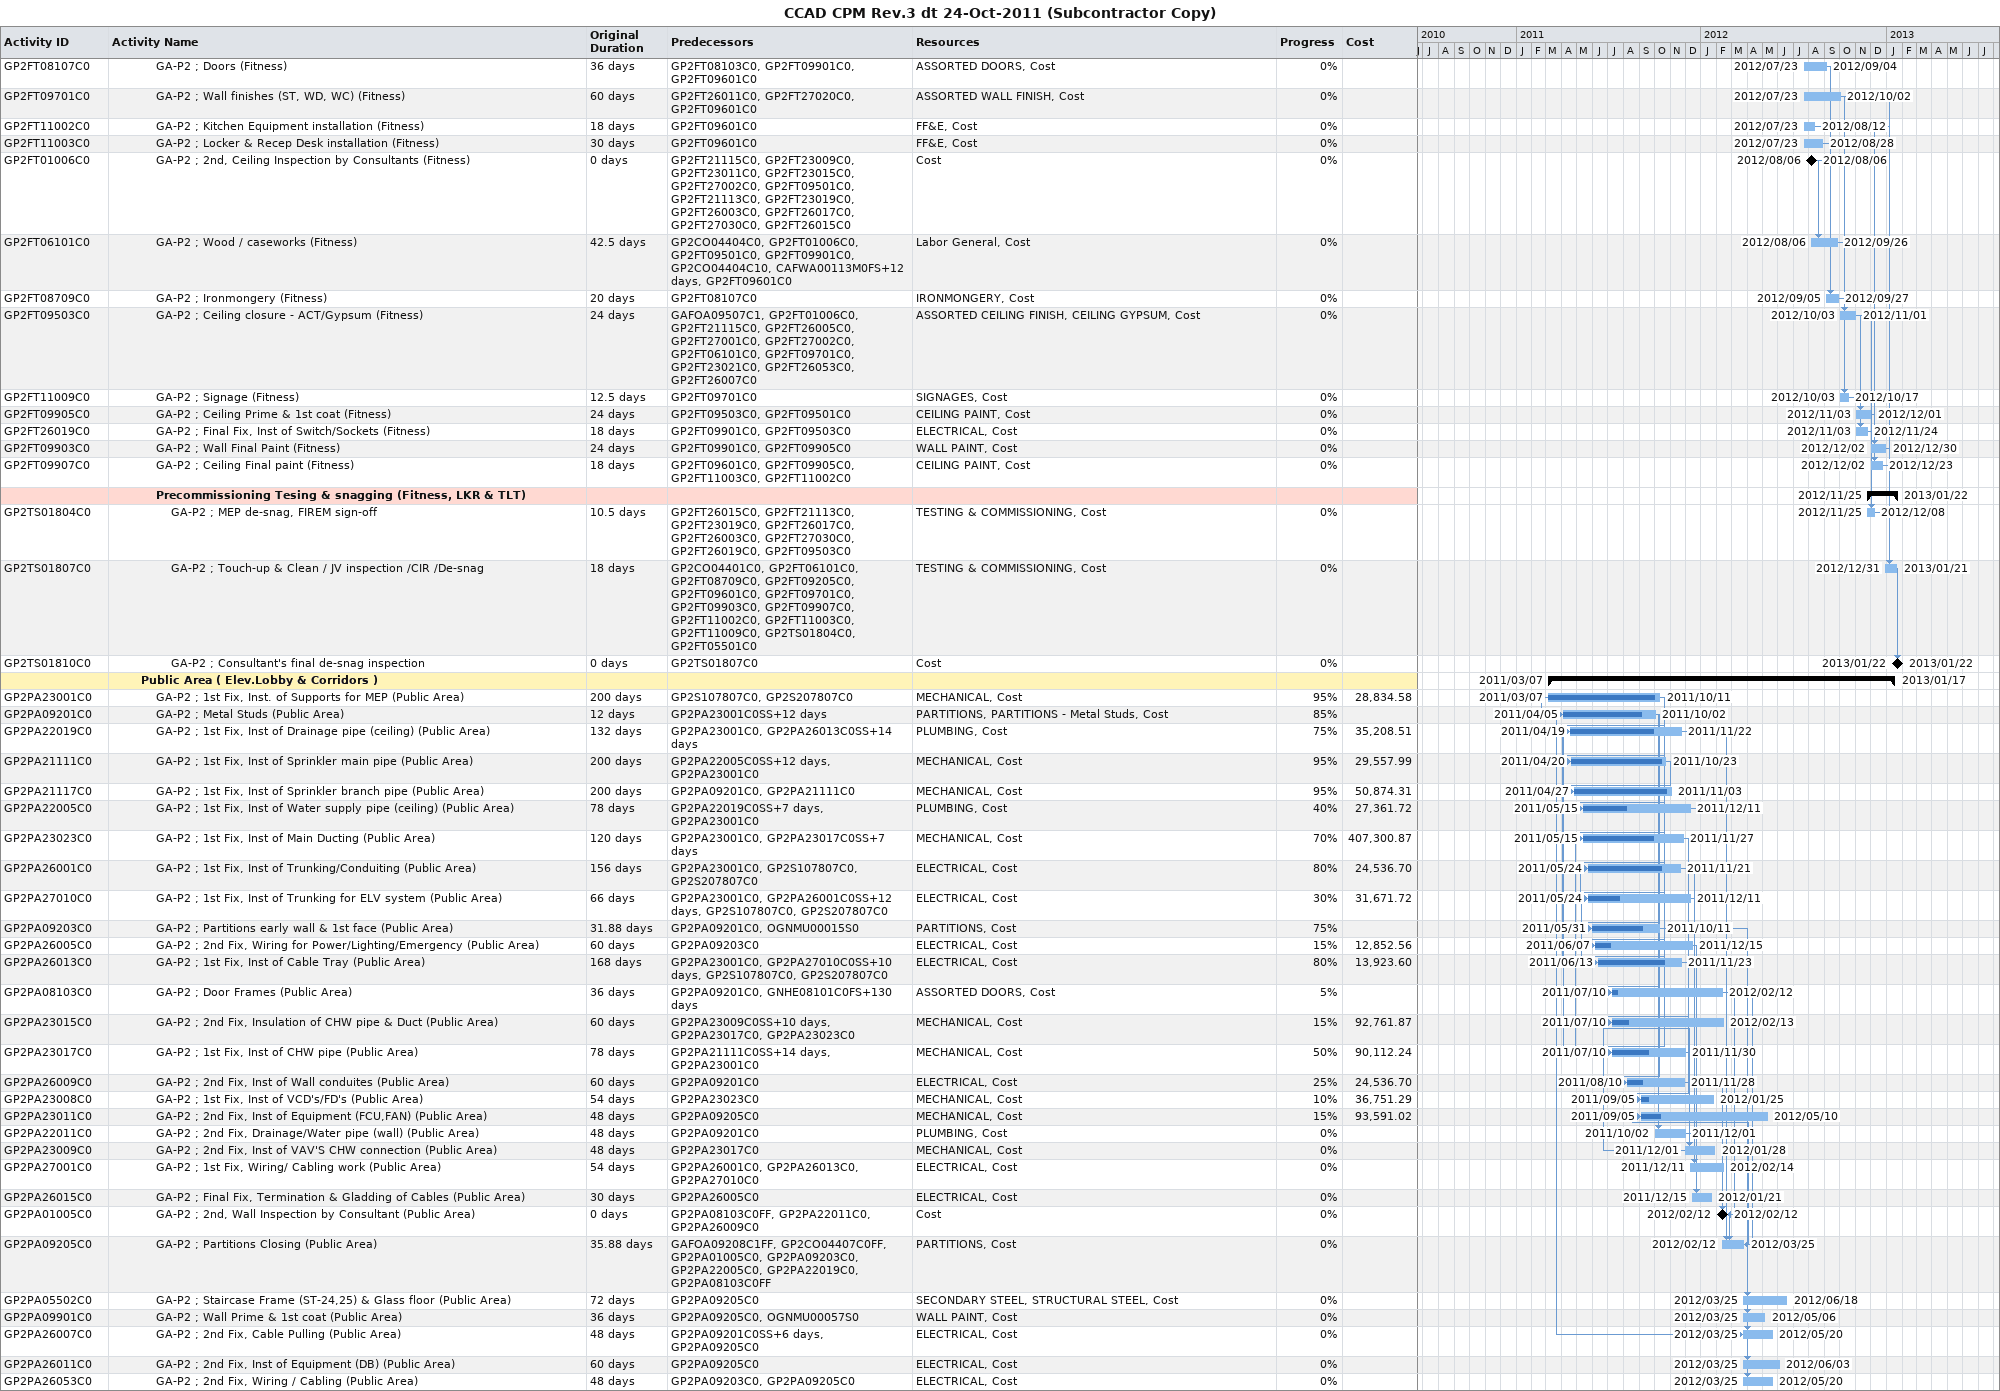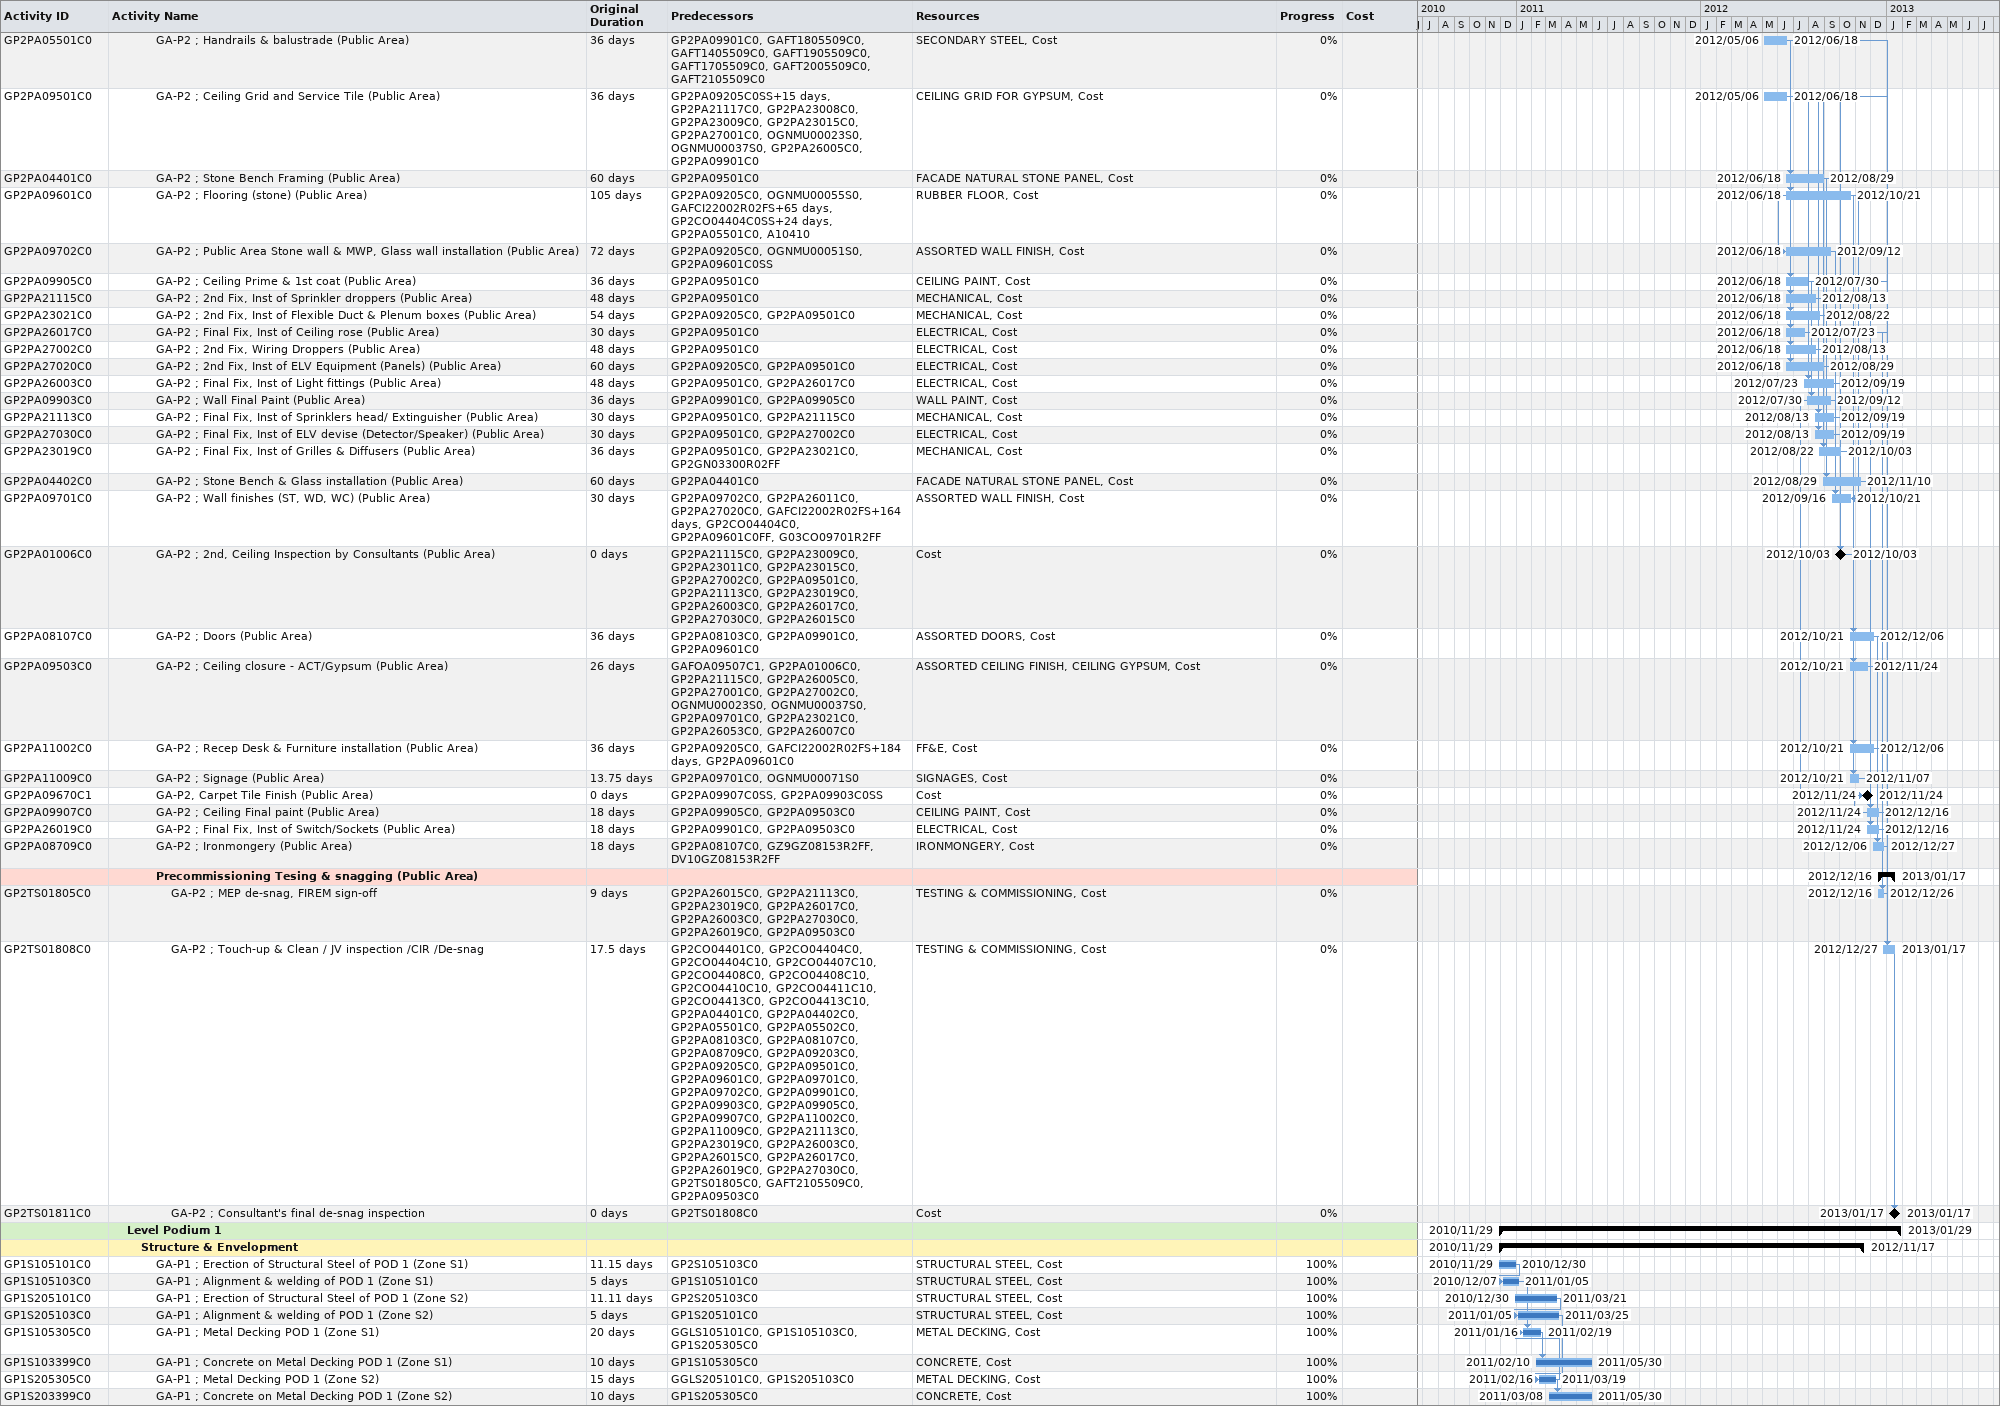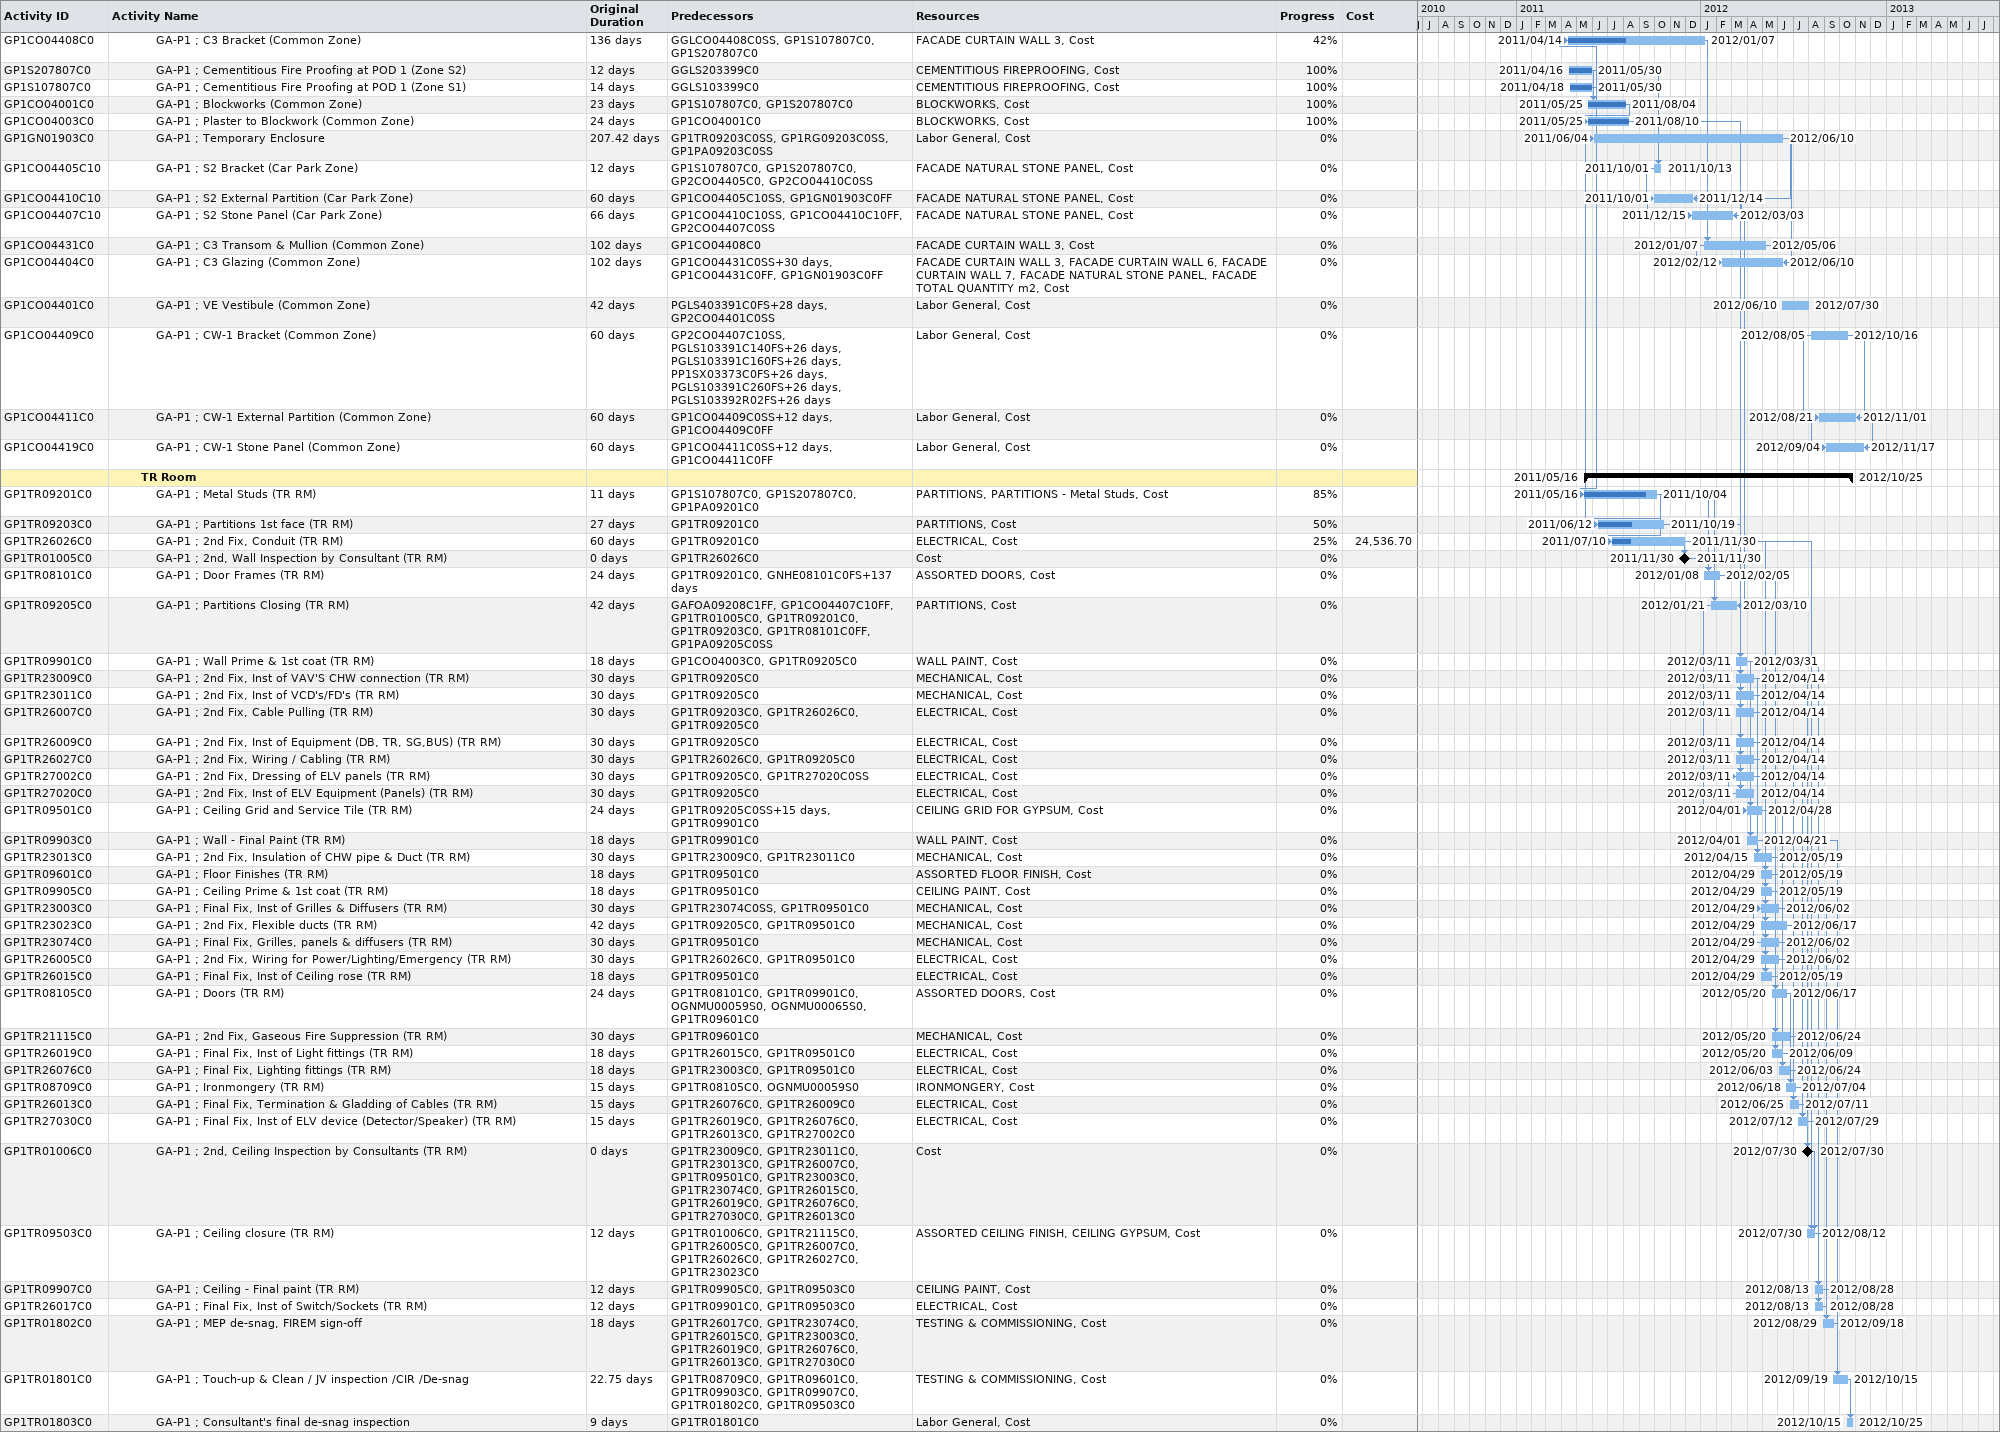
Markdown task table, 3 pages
CCAD CPM Rev.3 dt 24-Oct-2011 (Subcontractor Copy)

| ID | Level | Task | Original duration | Start | Finish | Predecessors | Resources | % complete | Cost |
|---|---|---|---|---|---|---|---|---|---|
| GP2FT08107C0 | 4 | GA-P2 ; Doors (Fitness) | 36d | 2012-07-23 | 2012-09-04 | GP2FT08103C0, GP2FT09901C0, GP2FT09601C0 | ASSORTED DOORS, Cost | 0 |  |
| GP2FT09701C0 | 4 | GA-P2 ; Wall finishes (ST, WD, WC) (Fitness) | 60d | 2012-07-23 | 2012-10-02 | GP2FT26011C0, GP2FT27020C0, GP2FT09601C0 | ASSORTED WALL FINISH, Cost | 0 |  |
| GP2FT11002C0 | 4 | GA-P2 ; Kitchen Equipment installation (Fitness) | 18d | 2012-07-23 | 2012-08-12 | GP2FT09601C0 | FF&E, Cost | 0 |  |
| GP2FT11003C0 | 4 | GA-P2 ; Locker & Recep Desk installation (Fitness) | 30d | 2012-07-23 | 2012-08-28 | GP2FT09601C0 | FF&E, Cost | 0 |  |
| GP2FT01006C0 | 4 | GA-P2 ; 2nd, Ceiling Inspection by Consultants (Fitness) | 0d | 2012-08-06 | 2012-08-06 | GP2FT21115C0, GP2FT23009C0, GP2FT23011C0, GP2FT23015C0, GP2FT27002C0, GP2FT09501C0, GP2FT21113C0, GP2FT23019C0, GP2FT26003C0, GP2FT26017C0, GP2FT27030C0, GP2FT26015C0 | Cost | 0 |  |
| GP2FT06101C0 | 4 | GA-P2 ; Wood / caseworks (Fitness) | 42.5d | 2012-08-06 | 2012-09-26 | GP2CO04404C0, GP2FT01006C0, GP2FT09501C0, GP2FT09901C0, GP2CO04404C10, CAFWA00113M0FS+12d, GP2FT09601C0 | Labor General, Cost | 0 |  |
| GP2FT08709C0 | 4 | GA-P2 ; Ironmongery (Fitness) | 20d | 2012-09-05 | 2012-09-27 | GP2FT08107C0 | IRONMONGERY, Cost | 0 |  |
| GP2FT09503C0 | 4 | GA-P2 ; Ceiling closure - ACT/Gypsum (Fitness) | 24d | 2012-10-03 | 2012-11-01 | GAFOA09507C1, GP2FT01006C0, GP2FT21115C0, GP2FT26005C0, GP2FT27001C0, GP2FT27002C0, GP2FT06101C0, GP2FT09701C0, GP2FT23021C0, GP2FT26053C0, GP2FT26007C0 | ASSORTED CEILING FINISH, CEILING GYPSUM, Cost | 0 |  |
| GP2FT11009C0 | 4 | GA-P2 ; Signage (Fitness) | 12.5d | 2012-10-03 | 2012-10-17 | GP2FT09701C0 | SIGNAGES, Cost | 0 |  |
| GP2FT09905C0 | 4 | GA-P2 ; Ceiling Prime & 1st coat (Fitness) | 24d | 2012-11-03 | 2012-12-01 | GP2FT09503C0, GP2FT09501C0 | CEILING PAINT, Cost | 0 |  |
| GP2FT26019C0 | 4 | GA-P2 ; Final Fix, Inst of Switch/Sockets (Fitness) | 18d | 2012-11-03 | 2012-11-24 | GP2FT09901C0, GP2FT09503C0 | ELECTRICAL, Cost | 0 |  |
| GP2FT09903C0 | 4 | GA-P2 ; Wall Final Paint (Fitness) | 24d | 2012-12-02 | 2012-12-30 | GP2FT09901C0, GP2FT09905C0 | WALL PAINT, Cost | 0 |  |
| GP2FT09907C0 | 4 | GA-P2 ; Ceiling Final paint (Fitness) | 18d | 2012-12-02 | 2012-12-23 | GP2FT09601C0, GP2FT09905C0, GP2FT11003C0, GP2FT11002C0 | CEILING PAINT, Cost | 0 |  |
|  | 4 | **Precommissioning Tesing & snagging (Fitness, LKR & TLT)** |  | 2012-11-25 | 2013-01-22 |  |  |  |  |
| GP2TS01804C0 | 5 | GA-P2 ; MEP de-snag, FIREM sign-off | 10.5d | 2012-11-25 | 2012-12-08 | GP2FT26015C0, GP2FT21113C0, GP2FT23019C0, GP2FT26017C0, GP2FT26003C0, GP2FT27030C0, GP2FT26019C0, GP2FT09503C0 | TESTING & COMMISSIONING, Cost | 0 |  |
| GP2TS01807C0 | 5 | GA-P2 ; Touch-up & Clean / JV inspection /CIR /De-snag | 18d | 2012-12-31 | 2013-01-21 | GP2CO04401C0, GP2FT06101C0, GP2FT08709C0, GP2FT09205C0, GP2FT09601C0, GP2FT09701C0, GP2FT09903C0, GP2FT09907C0, GP2FT11002C0, GP2FT11003C0, GP2FT11009C0, GP2TS01804C0, GP2FT05501C0 | TESTING & COMMISSIONING, Cost | 0 |  |
| GP2TS01810C0 | 5 | GA-P2 ; Consultant's final de-snag inspection | 0d | 2013-01-22 | 2013-01-22 | GP2TS01807C0 | Cost | 0 |  |
|  | 3 | **Public Area ( Elev.Lobby & Corridors )** |  | 2011-03-07 | 2013-01-17 |  |  |  |  |
| GP2PA23001C0 | 4 | GA-P2 ; 1st Fix, Inst. of Supports for MEP (Public Area) | 200d | 2011-03-07 | 2011-10-11 | GP2S107807C0, GP2S207807C0 | MECHANICAL, Cost | 95 | 28834.58 |
| GP2PA09201C0 | 4 | GA-P2 ; Metal Studs (Public Area) | 12d | 2011-04-05 | 2011-10-02 | GP2PA23001C0SS+12d | PARTITIONS, PARTITIONS - Metal Studs, Cost | 85 |  |
| GP2PA22019C0 | 4 | GA-P2 ; 1st Fix, Inst of Drainage pipe (ceiling) (Public Area) | 132d | 2011-04-19 | 2011-11-22 | GP2PA23001C0, GP2PA26013C0SS+14d | PLUMBING, Cost | 75 | 35208.51 |
| GP2PA21111C0 | 4 | GA-P2 ; 1st Fix, Inst of Sprinkler main pipe (Public Area) | 200d | 2011-04-20 | 2011-10-23 | GP2PA22005C0SS+12d, GP2PA23001C0 | MECHANICAL, Cost | 95 | 29557.99 |
| GP2PA21117C0 | 4 | GA-P2 ; 1st Fix, Inst of Sprinkler branch pipe (Public Area) | 200d | 2011-04-27 | 2011-11-03 | GP2PA09201C0, GP2PA21111C0 | MECHANICAL, Cost | 95 | 50874.31 |
| GP2PA22005C0 | 4 | GA-P2 ; 1st Fix, Inst of Water supply pipe (ceiling) (Public Area) | 78d | 2011-05-15 | 2011-12-11 | GP2PA22019C0SS+7d, GP2PA23001C0 | PLUMBING, Cost | 40 | 27361.72 |
| GP2PA23023C0 | 4 | GA-P2 ; 1st Fix, Inst of Main Ducting (Public Area) | 120d | 2011-05-15 | 2011-11-27 | GP2PA23001C0, GP2PA23017C0SS+7d | MECHANICAL, Cost | 70 | 407300.87 |
| GP2PA26001C0 | 4 | GA-P2 ; 1st Fix, Inst of Trunking/Conduiting (Public Area) | 156d | 2011-05-24 | 2011-11-21 | GP2PA23001C0, GP2S107807C0, GP2S207807C0 | ELECTRICAL, Cost | 80 | 24536.70 |
| GP2PA27010C0 | 4 | GA-P2 ; 1st Fix, Inst of Trunking for ELV system (Public Area) | 66d | 2011-05-24 | 2011-12-11 | GP2PA23001C0, GP2PA26001C0SS+12d, GP2S107807C0, GP2S207807C0 | ELECTRICAL, Cost | 30 | 31671.72 |
| GP2PA09203C0 | 4 | GA-P2 ; Partitions early wall & 1st face (Public Area) | 31.88d | 2011-05-31 | 2011-10-11 | GP2PA09201C0, OGNMU00015S0 | PARTITIONS, Cost | 75 |  |
| GP2PA26005C0 | 4 | GA-P2 ; 2nd Fix, Wiring for Power/Lighting/Emergency (Public Area) | 60d | 2011-06-07 | 2011-12-15 | GP2PA09203C0 | ELECTRICAL, Cost | 15 | 12852.56 |
| GP2PA26013C0 | 4 | GA-P2 ; 1st Fix, Inst of Cable Tray (Public Area) | 168d | 2011-06-13 | 2011-11-23 | GP2PA23001C0, GP2PA27010C0SS+10d, GP2S107807C0, GP2S207807C0 | ELECTRICAL, Cost | 80 | 13923.60 |
| GP2PA08103C0 | 4 | GA-P2 ; Door Frames (Public Area) | 36d | 2011-07-10 | 2012-02-12 | GP2PA09201C0, GNHE08101C0FS+130d | ASSORTED DOORS, Cost | 5 |  |
| GP2PA23015C0 | 4 | GA-P2 ; 2nd Fix, Insulation of CHW pipe & Duct (Public Area) | 60d | 2011-07-10 | 2012-02-13 | GP2PA23009C0SS+10d, GP2PA23017C0, GP2PA23023C0 | MECHANICAL, Cost | 15 | 92761.87 |
| GP2PA23017C0 | 4 | GA-P2 ; 1st Fix, Inst of CHW pipe (Public Area) | 78d | 2011-07-10 | 2011-11-30 | GP2PA21111C0SS+14d, GP2PA23001C0 | MECHANICAL, Cost | 50 | 90112.24 |
| GP2PA26009C0 | 4 | GA-P2 ; 2nd Fix, Inst of Wall conduites (Public Area) | 60d | 2011-08-10 | 2011-11-28 | GP2PA09201C0 | ELECTRICAL, Cost | 25 | 24536.70 |
| GP2PA23008C0 | 4 | GA-P2 ; 1st Fix, Inst of VCD's/FD's (Public Area) | 54d | 2011-09-05 | 2012-01-25 | GP2PA23023C0 | MECHANICAL, Cost | 10 | 36751.29 |
| GP2PA23011C0 | 4 | GA-P2 ; 2nd Fix, Inst of Equipment (FCU,FAN) (Public Area) | 48d | 2011-09-05 | 2012-05-10 | GP2PA09205C0 | MECHANICAL, Cost | 15 | 93591.02 |
| GP2PA22011C0 | 4 | GA-P2 ; 2nd Fix, Drainage/Water pipe (wall) (Public Area) | 48d | 2011-10-02 | 2011-12-01 | GP2PA09201C0 | PLUMBING, Cost | 0 |  |
| GP2PA23009C0 | 4 | GA-P2 ; 2nd Fix, Inst of VAV'S CHW connection (Public Area) | 48d | 2011-12-01 | 2012-01-28 | GP2PA23017C0 | MECHANICAL, Cost | 0 |  |
| GP2PA27001C0 | 4 | GA-P2 ; 1st Fix, Wiring/ Cabling work (Public Area) | 54d | 2011-12-11 | 2012-02-14 | GP2PA26001C0, GP2PA26013C0, GP2PA27010C0 | ELECTRICAL, Cost | 0 |  |
| GP2PA26015C0 | 4 | GA-P2 ; Final Fix, Termination & Gladding of Cables (Public Area) | 30d | 2011-12-15 | 2012-01-21 | GP2PA26005C0 | ELECTRICAL, Cost | 0 |  |
| GP2PA01005C0 | 4 | GA-P2 ; 2nd, Wall Inspection by Consultant (Public Area) | 0d | 2012-02-12 | 2012-02-12 | GP2PA08103C0FF, GP2PA22011C0, GP2PA26009C0 | Cost | 0 |  |
| GP2PA09205C0 | 4 | GA-P2 ; Partitions Closing (Public Area) | 35.88d | 2012-02-12 | 2012-03-25 | GAFOA09208C1FF, GP2CO04407C0FF, GP2PA01005C0, GP2PA09203C0, GP2PA22005C0, GP2PA22019C0, GP2PA08103C0FF | PARTITIONS, Cost | 0 |  |
| GP2PA05502C0 | 4 | GA-P2 ; Staircase Frame (ST-24,25) & Glass floor (Public Area) | 72d | 2012-03-25 | 2012-06-18 | GP2PA09205C0 | SECONDARY STEEL, STRUCTURAL STEEL, Cost | 0 |  |
| GP2PA09901C0 | 4 | GA-P2 ; Wall Prime & 1st coat (Public Area) | 36d | 2012-03-25 | 2012-05-06 | GP2PA09205C0, OGNMU00057S0 | WALL PAINT, Cost | 0 |  |
| GP2PA26007C0 | 4 | GA-P2 ; 2nd Fix, Cable Pulling (Public Area) | 48d | 2012-03-25 | 2012-05-20 | GP2PA09201C0SS+6d, GP2PA09205C0 | ELECTRICAL, Cost | 0 |  |
| GP2PA26011C0 | 4 | GA-P2 ; 2nd Fix, Inst of Equipment (DB) (Public Area) | 60d | 2012-03-25 | 2012-06-03 | GP2PA09205C0 | ELECTRICAL, Cost | 0 |  |
| GP2PA26053C0 | 4 | GA-P2 ; 2nd Fix, Wiring / Cabling (Public Area) | 48d | 2012-03-25 | 2012-05-20 | GP2PA09203C0, GP2PA09205C0 | ELECTRICAL, Cost | 0 |  |
| GP2PA05501C0 | 4 | GA-P2 ; Handrails & balustrade (Public Area) | 36d | 2012-05-06 | 2012-06-18 | GP2PA09901C0, GAFT1805509C0, GAFT1405509C0, GAFT1905509C0, GAFT1705509C0, GAFT2005509C0, GAFT2105509C0 | SECONDARY STEEL, Cost | 0 |  |
| GP2PA09501C0 | 4 | GA-P2 ; Ceiling Grid and Service Tile (Public Area) | 36d | 2012-05-06 | 2012-06-18 | GP2PA09205C0SS+15d, GP2PA21117C0, GP2PA23008C0, GP2PA23009C0, GP2PA23015C0, GP2PA27001C0, OGNMU00023S0, OGNMU00037S0, GP2PA26005C0, GP2PA09901C0 | CEILING GRID FOR GYPSUM, Cost | 0 |  |
| GP2PA04401C0 | 4 | GA-P2 ; Stone Bench Framing (Public Area) | 60d | 2012-06-18 | 2012-08-29 | GP2PA09501C0 | FACADE NATURAL STONE PANEL, Cost | 0 |  |
| GP2PA09601C0 | 4 | GA-P2 ; Flooring (stone) (Public Area) | 105d | 2012-06-18 | 2012-10-21 | GP2PA09205C0, OGNMU00055S0, GAFCI22002R02FS+65d, GP2CO04404C0SS+24d, GP2PA05501C0, A10410 | RUBBER FLOOR, Cost | 0 |  |
| GP2PA09702C0 | 4 | GA-P2 ; Public Area Stone wall & MWP, Glass wall installation (Public Area) | 72d | 2012-06-18 | 2012-09-12 | GP2PA09205C0, OGNMU00051S0, GP2PA09601C0SS | ASSORTED WALL FINISH, Cost | 0 |  |
| GP2PA09905C0 | 4 | GA-P2 ; Ceiling Prime & 1st coat (Public Area) | 36d | 2012-06-18 | 2012-07-30 | GP2PA09501C0 | CEILING PAINT, Cost | 0 |  |
| GP2PA21115C0 | 4 | GA-P2 ; 2nd Fix, Inst of Sprinkler droppers (Public Area) | 48d | 2012-06-18 | 2012-08-13 | GP2PA09501C0 | MECHANICAL, Cost | 0 |  |
| GP2PA23021C0 | 4 | GA-P2 ; 2nd Fix, Inst of Flexible Duct & Plenum boxes (Public Area) | 54d | 2012-06-18 | 2012-08-22 | GP2PA09205C0, GP2PA09501C0 | MECHANICAL, Cost | 0 |  |
| GP2PA26017C0 | 4 | GA-P2 ; Final Fix, Inst of Ceiling rose (Public Area) | 30d | 2012-06-18 | 2012-07-23 | GP2PA09501C0 | ELECTRICAL, Cost | 0 |  |
| GP2PA27002C0 | 4 | GA-P2 ; 2nd Fix, Wiring Droppers (Public Area) | 48d | 2012-06-18 | 2012-08-13 | GP2PA09501C0 | ELECTRICAL, Cost | 0 |  |
| GP2PA27020C0 | 4 | GA-P2 ; 2nd Fix, Inst of ELV Equipment (Panels) (Public Area) | 60d | 2012-06-18 | 2012-08-29 | GP2PA09205C0, GP2PA09501C0 | ELECTRICAL, Cost | 0 |  |
| GP2PA26003C0 | 4 | GA-P2 ; Final Fix, Inst of Light fittings (Public Area) | 48d | 2012-07-23 | 2012-09-19 | GP2PA09501C0, GP2PA26017C0 | ELECTRICAL, Cost | 0 |  |
| GP2PA09903C0 | 4 | GA-P2 ; Wall Final Paint (Public Area) | 36d | 2012-07-30 | 2012-09-12 | GP2PA09901C0, GP2PA09905C0 | WALL PAINT, Cost | 0 |  |
| GP2PA21113C0 | 4 | GA-P2 ; Final Fix, Inst of Sprinklers head/ Extinguisher (Public Area) | 30d | 2012-08-13 | 2012-09-19 | GP2PA09501C0, GP2PA21115C0 | MECHANICAL, Cost | 0 |  |
| GP2PA27030C0 | 4 | GA-P2 ; Final Fix, Inst of ELV devise (Detector/Speaker) (Public Area) | 30d | 2012-08-13 | 2012-09-19 | GP2PA09501C0, GP2PA27002C0 | ELECTRICAL, Cost | 0 |  |
| GP2PA23019C0 | 4 | GA-P2 ; Final Fix, Inst of Grilles & Diffusers (Public Area) | 36d | 2012-08-22 | 2012-10-03 | GP2PA09501C0, GP2PA23021C0, GP2GN03300R02FF | MECHANICAL, Cost | 0 |  |
| GP2PA04402C0 | 4 | GA-P2 ; Stone Bench & Glass installation (Public Area) | 60d | 2012-08-29 | 2012-11-10 | GP2PA04401C0 | FACADE NATURAL STONE PANEL, Cost | 0 |  |
| GP2PA09701C0 | 4 | GA-P2 ; Wall finishes (ST, WD, WC) (Public Area) | 30d | 2012-09-16 | 2012-10-21 | GP2PA09702C0, GP2PA26011C0, GP2PA27020C0, GAFCI22002R02FS+164d, GP2CO04404C0, GP2PA09601C0FF, G03CO09701R2FF | ASSORTED WALL FINISH, Cost | 0 |  |
| GP2PA01006C0 | 4 | GA-P2 ; 2nd, Ceiling Inspection by Consultants (Public Area) | 0d | 2012-10-03 | 2012-10-03 | GP2PA21115C0, GP2PA23009C0, GP2PA23011C0, GP2PA23015C0, GP2PA27002C0, GP2PA09501C0, GP2PA21113C0, GP2PA23019C0, GP2PA26003C0, GP2PA26017C0, GP2PA27030C0, GP2PA26015C0 | Cost | 0 |  |
| GP2PA08107C0 | 4 | GA-P2 ; Doors (Public Area) | 36d | 2012-10-21 | 2012-12-06 | GP2PA08103C0, GP2PA09901C0, GP2PA09601C0 | ASSORTED DOORS, Cost | 0 |  |
| GP2PA09503C0 | 4 | GA-P2 ; Ceiling closure - ACT/Gypsum (Public Area) | 26d | 2012-10-21 | 2012-11-24 | GAFOA09507C1, GP2PA01006C0, GP2PA21115C0, GP2PA26005C0, GP2PA27001C0, GP2PA27002C0, OGNMU00023S0, OGNMU00037S0, GP2PA09701C0, GP2PA23021C0, GP2PA26053C0, GP2PA26007C0 | ASSORTED CEILING FINISH, CEILING GYPSUM, Cost | 0 |  |
| GP2PA11002C0 | 4 | GA-P2 ; Recep Desk & Furniture installation (Public Area) | 36d | 2012-10-21 | 2012-12-06 | GP2PA09205C0, GAFCI22002R02FS+184d, GP2PA09601C0 | FF&E, Cost | 0 |  |
| GP2PA11009C0 | 4 | GA-P2 ; Signage (Public Area) | 13.75d | 2012-10-21 | 2012-11-07 | GP2PA09701C0, OGNMU00071S0 | SIGNAGES, Cost | 0 |  |
| GP2PA09670C1 | 4 | GA-P2, Carpet Tile Finish (Public Area) | 0d | 2012-11-24 | 2012-11-24 | GP2PA09907C0SS, GP2PA09903C0SS | Cost | 0 |  |
| GP2PA09907C0 | 4 | GA-P2 ; Ceiling Final paint (Public Area) | 18d | 2012-11-24 | 2012-12-16 | GP2PA09905C0, GP2PA09503C0 | CEILING PAINT, Cost | 0 |  |
| GP2PA26019C0 | 4 | GA-P2 ; Final Fix, Inst of Switch/Sockets (Public Area) | 18d | 2012-11-24 | 2012-12-16 | GP2PA09901C0, GP2PA09503C0 | ELECTRICAL, Cost | 0 |  |
| GP2PA08709C0 | 4 | GA-P2 ; Ironmongery (Public Area) | 18d | 2012-12-06 | 2012-12-27 | GP2PA08107C0, GZ9GZ08153R2FF, DV10GZ08153R2FF | IRONMONGERY, Cost | 0 |  |
|  | 4 | **Precommissioning Tesing & snagging (Public Area)** |  | 2012-12-16 | 2013-01-17 |  |  |  |  |
| GP2TS01805C0 | 5 | GA-P2 ; MEP de-snag, FIREM sign-off | 9d | 2012-12-16 | 2012-12-26 | GP2PA26015C0, GP2PA21113C0, GP2PA23019C0, GP2PA26017C0, GP2PA26003C0, GP2PA27030C0, GP2PA26019C0, GP2PA09503C0 | TESTING & COMMISSIONING, Cost | 0 |  |
| GP2TS01808C0 | 5 | GA-P2 ; Touch-up & Clean / JV inspection /CIR /De-snag | 17.5d | 2012-12-27 | 2013-01-17 | GP2CO04401C0, GP2CO04404C0, GP2CO04404C10, GP2CO04407C10, GP2CO04408C0, GP2CO04408C10, GP2CO04410C10, GP2CO04411C10, GP2CO04413C0, GP2CO04413C10, GP2PA04401C0, GP2PA04402C0, GP2PA05501C0, GP2PA05502C0, GP2PA08103C0, GP2PA08107C0, GP2PA08709C0, GP2PA09203C0, GP2PA09205C0, GP2PA09501C0, GP2PA09601C0, GP2PA09701C0, GP2PA09702C0, GP2PA09901C0, GP2PA09903C0, GP2PA09905C0, GP2PA09907C0, GP2PA11002C0, GP2PA11009C0, GP2PA21113C0, GP2PA23019C0, GP2PA26003C0, GP2PA26015C0, GP2PA26017C0, GP2PA26019C0, GP2PA27030C0, GP2TS01805C0, GAFT2105509C0, GP2PA09503C0 | TESTING & COMMISSIONING, Cost | 0 |  |
| GP2TS01811C0 | 5 | GA-P2 ; Consultant's final de-snag inspection | 0d | 2013-01-17 | 2013-01-17 | GP2TS01808C0 | Cost | 0 |  |
|  | 2 | **Level Podium 1** |  | 2010-11-29 | 2013-01-29 |  |  |  |  |
|  | 3 | **Structure & Envelopment** |  | 2010-11-29 | 2012-11-17 |  |  |  |  |
| GP1S105101C0 | 4 | GA-P1 ; Erection of Structural Steel of POD 1 (Zone S1) | 11.15d | 2010-11-29 | 2010-12-30 | GP2S105103C0 | STRUCTURAL STEEL, Cost | 100 |  |
| GP1S105103C0 | 4 | GA-P1 ; Alignment & welding of POD 1 (Zone S1) | 5d | 2010-12-07 | 2011-01-05 | GP1S105101C0 | STRUCTURAL STEEL, Cost | 100 |  |
| GP1S205101C0 | 4 | GA-P1 ; Erection of Structural Steel of POD 1 (Zone S2) | 11.11d | 2010-12-30 | 2011-03-21 | GP2S205103C0 | STRUCTURAL STEEL, Cost | 100 |  |
| GP1S205103C0 | 4 | GA-P1 ; Alignment & welding of POD 1 (Zone S2) | 5d | 2011-01-05 | 2011-03-25 | GP1S205101C0 | STRUCTURAL STEEL, Cost | 100 |  |
| GP1S105305C0 | 4 | GA-P1 ; Metal Decking POD 1 (Zone S1) | 20d | 2011-01-16 | 2011-02-19 | GGLS105101C0, GP1S105103C0, GP1S205305C0 | METAL DECKING, Cost | 100 |  |
| GP1S103399C0 | 4 | GA-P1 ; Concrete on Metal Decking POD 1 (Zone S1) | 10d | 2011-02-10 | 2011-05-30 | GP1S105305C0 | CONCRETE, Cost | 100 |  |
| GP1S205305C0 | 4 | GA-P1 ; Metal Decking POD 1 (Zone S2) | 15d | 2011-02-16 | 2011-03-19 | GGLS205101C0, GP1S205103C0 | METAL DECKING, Cost | 100 |  |
| GP1S203399C0 | 4 | GA-P1 ; Concrete on Metal Decking POD 1 (Zone S2) | 10d | 2011-03-08 | 2011-05-30 | GP1S205305C0 | CONCRETE, Cost | 100 |  |
| GP1CO04408C0 | 4 | GA-P1 ; C3 Bracket (Common Zone) | 136d | 2011-04-14 | 2012-01-07 | GGLCO04408C0SS, GP1S107807C0, GP1S207807C0 | FACADE CURTAIN WALL 3, Cost | 42 |  |
| GP1S207807C0 | 4 | GA-P1 ; Cementitious Fire Proofing at POD 1 (Zone S2) | 12d | 2011-04-16 | 2011-05-30 | GGLS203399C0 | CEMENTITIOUS FIREPROOFING, Cost | 100 |  |
| GP1S107807C0 | 4 | GA-P1 ; Cementitious Fire Proofing at POD 1 (Zone S1) | 14d | 2011-04-18 | 2011-05-30 | GGLS103399C0 | CEMENTITIOUS FIREPROOFING, Cost | 100 |  |
| GP1CO04001C0 | 4 | GA-P1 ; Blockworks (Common Zone) | 23d | 2011-05-25 | 2011-08-04 | GP1S107807C0, GP1S207807C0 | BLOCKWORKS, Cost | 100 |  |
| GP1CO04003C0 | 4 | GA-P1 ; Plaster to Blockwork (Common Zone) | 24d | 2011-05-25 | 2011-08-10 | GP1CO04001C0 | BLOCKWORKS, Cost | 100 |  |
| GP1GN01903C0 | 4 | GA-P1 ; Temporary Enclosure | 207.42d | 2011-06-04 | 2012-06-10 | GP1TR09203C0SS, GP1RG09203C0SS, GP1PA09203C0SS | Labor General, Cost | 0 |  |
| GP1CO04405C10 | 4 | GA-P1 ; S2 Bracket (Car Park Zone) | 12d | 2011-10-01 | 2011-10-13 | GP1S107807C0, GP1S207807C0, GP2CO04405C0, GP2CO04410C0SS | FACADE NATURAL STONE PANEL, Cost | 0 |  |
| GP1CO04410C10 | 4 | GA-P1 ; S2 External Partition (Car Park Zone) | 60d | 2011-10-01 | 2011-12-14 | GP1CO04405C10SS, GP1GN01903C0FF | FACADE NATURAL STONE PANEL, Cost | 0 |  |
| GP1CO04407C10 | 4 | GA-P1 ; S2 Stone Panel (Car Park Zone) | 66d | 2011-12-15 | 2012-03-03 | GP1CO04410C10SS, GP1CO04410C10FF, GP2CO04407C0SS | FACADE NATURAL STONE PANEL, Cost | 0 |  |
| GP1CO04431C0 | 4 | GA-P1 ; C3 Transom & Mullion (Common Zone) | 102d | 2012-01-07 | 2012-05-06 | GP1CO04408C0 | FACADE CURTAIN WALL 3, Cost | 0 |  |
| GP1CO04404C0 | 4 | GA-P1 ; C3 Glazing (Common Zone) | 102d | 2012-02-12 | 2012-06-10 | GP1CO04431C0SS+30d, GP1CO04431C0FF, GP1GN01903C0FF | FACADE CURTAIN WALL 3, FACADE CURTAIN WALL 6, FACADE CURTAIN WALL 7, FACADE NATURAL STONE PANEL, FACADE TOTAL QUANTITY m2, Cost | 0 |  |
| GP1CO04401C0 | 4 | GA-P1 ; VE Vestibule (Common Zone) | 42d | 2012-06-10 | 2012-07-30 | PGLS403391C0FS+28d, GP2CO04401C0SS | Labor General, Cost | 0 |  |
| GP1CO04409C0 | 4 | GA-P1 ; CW-1 Bracket (Common Zone) | 60d | 2012-08-05 | 2012-10-16 | GP2CO04407C10SS, PGLS103391C140FS+26d, PGLS103391C160FS+26d, PP1SX03373C0FS+26d, PGLS103391C260FS+26d, PGLS103392R02FS+26d | Labor General, Cost | 0 |  |
| GP1CO04411C0 | 4 | GA-P1 ; CW-1 External Partition (Common Zone) | 60d | 2012-08-21 | 2012-11-01 | GP1CO04409C0SS+12d, GP1CO04409C0FF | Labor General, Cost | 0 |  |
| GP1CO04419C0 | 4 | GA-P1 ; CW-1 Stone Panel (Common Zone) | 60d | 2012-09-04 | 2012-11-17 | GP1CO04411C0SS+12d, GP1CO04411C0FF | Labor General, Cost | 0 |  |
|  | 3 | **TR Room** |  | 2011-05-16 | 2012-10-25 |  |  |  |  |
| GP1TR09201C0 | 4 | GA-P1 ; Metal Studs (TR RM) | 11d | 2011-05-16 | 2011-10-04 | GP1S107807C0, GP1S207807C0, GP1PA09201C0 | PARTITIONS, PARTITIONS - Metal Studs, Cost | 85 |  |
| GP1TR09203C0 | 4 | GA-P1 ; Partitions 1st face (TR RM) | 27d | 2011-06-12 | 2011-10-19 | GP1TR09201C0 | PARTITIONS, Cost | 50 |  |
| GP1TR26026C0 | 4 | GA-P1 ; 2nd Fix, Conduit (TR RM) | 60d | 2011-07-10 | 2011-11-30 | GP1TR09201C0 | ELECTRICAL, Cost | 25 | 24536.70 |
| GP1TR01005C0 | 4 | GA-P1 ; 2nd, Wall Inspection by Consultant (TR RM) | 0d | 2011-11-30 | 2011-11-30 | GP1TR26026C0 | Cost | 0 |  |
| GP1TR08101C0 | 4 | GA-P1 ; Door Frames (TR RM) | 24d | 2012-01-08 | 2012-02-05 | GP1TR09201C0, GNHE08101C0FS+137d | ASSORTED DOORS, Cost | 0 |  |
| GP1TR09205C0 | 4 | GA-P1 ; Partitions Closing (TR RM) | 42d | 2012-01-21 | 2012-03-10 | GAFOA09208C1FF, GP1CO04407C10FF, GP1TR01005C0, GP1TR09201C0, GP1TR09203C0, GP1TR08101C0FF, GP1PA09205C0SS | PARTITIONS, Cost | 0 |  |
| GP1TR09901C0 | 4 | GA-P1 ; Wall Prime & 1st coat (TR RM) | 18d | 2012-03-11 | 2012-03-31 | GP1CO04003C0, GP1TR09205C0 | WALL PAINT, Cost | 0 |  |
| GP1TR23009C0 | 4 | GA-P1 ; 2nd Fix, Inst of VAV'S CHW connection (TR RM) | 30d | 2012-03-11 | 2012-04-14 | GP1TR09205C0 | MECHANICAL, Cost | 0 |  |
| GP1TR23011C0 | 4 | GA-P1 ; 2nd Fix, Inst of VCD's/FD's (TR RM) | 30d | 2012-03-11 | 2012-04-14 | GP1TR09205C0 | MECHANICAL, Cost | 0 |  |
| GP1TR26007C0 | 4 | GA-P1 ; 2nd Fix, Cable Pulling (TR RM) | 30d | 2012-03-11 | 2012-04-14 | GP1TR09203C0, GP1TR26026C0, GP1TR09205C0 | ELECTRICAL, Cost | 0 |  |
| GP1TR26009C0 | 4 | GA-P1 ; 2nd Fix, Inst of Equipment (DB, TR, SG,BUS) (TR RM) | 30d | 2012-03-11 | 2012-04-14 | GP1TR09205C0 | ELECTRICAL, Cost | 0 |  |
| GP1TR26027C0 | 4 | GA-P1 ; 2nd Fix, Wiring / Cabling (TR RM) | 30d | 2012-03-11 | 2012-04-14 | GP1TR26026C0, GP1TR09205C0 | ELECTRICAL, Cost | 0 |  |
| GP1TR27002C0 | 4 | GA-P1 ; 2nd Fix, Dressing of ELV panels (TR RM) | 30d | 2012-03-11 | 2012-04-14 | GP1TR09205C0, GP1TR27020C0SS | ELECTRICAL, Cost | 0 |  |
| GP1TR27020C0 | 4 | GA-P1 ; 2nd Fix, Inst of ELV Equipment (Panels) (TR RM) | 30d | 2012-03-11 | 2012-04-14 | GP1TR09205C0 | ELECTRICAL, Cost | 0 |  |
| GP1TR09501C0 | 4 | GA-P1 ; Ceiling Grid and Service Tile (TR RM) | 24d | 2012-04-01 | 2012-04-28 | GP1TR09205C0SS+15d, GP1TR09901C0 | CEILING GRID FOR GYPSUM, Cost | 0 |  |
| GP1TR09903C0 | 4 | GA-P1 ; Wall - Final Paint (TR RM) | 18d | 2012-04-01 | 2012-04-21 | GP1TR09901C0 | WALL PAINT, Cost | 0 |  |
| GP1TR23013C0 | 4 | GA-P1 ; 2nd Fix, Insulation of CHW pipe & Duct (TR RM) | 30d | 2012-04-15 | 2012-05-19 | GP1TR23009C0, GP1TR23011C0 | MECHANICAL, Cost | 0 |  |
| GP1TR09601C0 | 4 | GA-P1 ; Floor Finishes (TR RM) | 18d | 2012-04-29 | 2012-05-19 | GP1TR09501C0 | ASSORTED FLOOR FINISH, Cost | 0 |  |
| GP1TR09905C0 | 4 | GA-P1 ; Ceiling Prime & 1st coat (TR RM) | 18d | 2012-04-29 | 2012-05-19 | GP1TR09501C0 | CEILING PAINT, Cost | 0 |  |
| GP1TR23003C0 | 4 | GA-P1 ; Final Fix, Inst of Grilles & Diffusers (TR RM) | 30d | 2012-04-29 | 2012-06-02 | GP1TR23074C0SS, GP1TR09501C0 | MECHANICAL, Cost | 0 |  |
| GP1TR23023C0 | 4 | GA-P1 ; 2nd Fix, Flexible ducts (TR RM) | 42d | 2012-04-29 | 2012-06-17 | GP1TR09205C0, GP1TR09501C0 | MECHANICAL, Cost | 0 |  |
| GP1TR23074C0 | 4 | GA-P1 ; Final Fix, Grilles, panels & diffusers (TR RM) | 30d | 2012-04-29 | 2012-06-02 | GP1TR09501C0 | MECHANICAL, Cost | 0 |  |
| GP1TR26005C0 | 4 | GA-P1 ; 2nd Fix, Wiring for Power/Lighting/Emergency (TR RM) | 30d | 2012-04-29 | 2012-06-02 | GP1TR26026C0, GP1TR09501C0 | ELECTRICAL, Cost | 0 |  |
| GP1TR26015C0 | 4 | GA-P1 ; Final Fix, Inst of Ceiling rose (TR RM) | 18d | 2012-04-29 | 2012-05-19 | GP1TR09501C0 | ELECTRICAL, Cost | 0 |  |
| GP1TR08105C0 | 4 | GA-P1 ; Doors (TR RM) | 24d | 2012-05-20 | 2012-06-17 | GP1TR08101C0, GP1TR09901C0, OGNMU00059S0, OGNMU00065S0, GP1TR09601C0 | ASSORTED DOORS, Cost | 0 |  |
| GP1TR21115C0 | 4 | GA-P1 ; 2nd Fix, Gaseous Fire Suppression (TR RM) | 30d | 2012-05-20 | 2012-06-24 | GP1TR09601C0 | MECHANICAL, Cost | 0 |  |
| GP1TR26019C0 | 4 | GA-P1 ; Final Fix, Inst of Light fittings (TR RM) | 18d | 2012-05-20 | 2012-06-09 | GP1TR26015C0, GP1TR09501C0 | ELECTRICAL, Cost | 0 |  |
| GP1TR26076C0 | 4 | GA-P1 ; Final Fix, Lighting fittings (TR RM) | 18d | 2012-06-03 | 2012-06-24 | GP1TR23003C0, GP1TR09501C0 | ELECTRICAL, Cost | 0 |  |
| GP1TR08709C0 | 4 | GA-P1 ; Ironmongery (TR RM) | 15d | 2012-06-18 | 2012-07-04 | GP1TR08105C0, OGNMU00059S0 | IRONMONGERY, Cost | 0 |  |
| GP1TR26013C0 | 4 | GA-P1 ; Final Fix, Termination & Gladding of Cables (TR RM) | 15d | 2012-06-25 | 2012-07-11 | GP1TR26076C0, GP1TR26009C0 | ELECTRICAL, Cost | 0 |  |
| GP1TR27030C0 | 4 | GA-P1 ; Final Fix, Inst of ELV device (Detector/Speaker) (TR RM) | 15d | 2012-07-12 | 2012-07-29 | GP1TR26019C0, GP1TR26076C0, GP1TR26013C0, GP1TR27002C0 | ELECTRICAL, Cost | 0 |  |
| GP1TR01006C0 | 4 | GA-P1 ; 2nd, Ceiling Inspection by Consultants (TR RM) | 0d | 2012-07-30 | 2012-07-30 | GP1TR23009C0, GP1TR23011C0, GP1TR23013C0, GP1TR26007C0, GP1TR09501C0, GP1TR23003C0, GP1TR23074C0, GP1TR26015C0, GP1TR26019C0, GP1TR26076C0, GP1TR27030C0, GP1TR26013C0 | Cost | 0 |  |
| GP1TR09503C0 | 4 | GA-P1 ; Ceiling closure (TR RM) | 12d | 2012-07-30 | 2012-08-12 | GP1TR01006C0, GP1TR21115C0, GP1TR26005C0, GP1TR26007C0, GP1TR26026C0, GP1TR26027C0, GP1TR23023C0 | ASSORTED CEILING FINISH, CEILING GYPSUM, Cost | 0 |  |
| GP1TR09907C0 | 4 | GA-P1 ; Ceiling - Final paint (TR RM) | 12d | 2012-08-13 | 2012-08-28 | GP1TR09905C0, GP1TR09503C0 | CEILING PAINT, Cost | 0 |  |
| GP1TR26017C0 | 4 | GA-P1 ; Final Fix, Inst of Switch/Sockets (TR RM) | 12d | 2012-08-13 | 2012-08-28 | GP1TR09901C0, GP1TR09503C0 | ELECTRICAL, Cost | 0 |  |
| GP1TR01802C0 | 4 | GA-P1 ; MEP de-snag, FIREM sign-off | 18d | 2012-08-29 | 2012-09-18 | GP1TR26017C0, GP1TR23074C0, GP1TR26015C0, GP1TR23003C0, GP1TR26019C0, GP1TR26076C0, GP1TR26013C0, GP1TR27030C0 | TESTING & COMMISSIONING, Cost | 0 |  |
| GP1TR01801C0 | 4 | GA-P1 ; Touch-up & Clean / JV inspection /CIR /De-snag | 22.75d | 2012-09-19 | 2012-10-15 | GP1TR08709C0, GP1TR09601C0, GP1TR09903C0, GP1TR09907C0, GP1TR01802C0, GP1TR09503C0 | TESTING & COMMISSIONING, Cost | 0 |  |
| GP1TR01803C0 | 4 | GA-P1 ; Consultant's final de-snag inspection | 9d | 2012-10-15 | 2012-10-25 | GP1TR01801C0 | Labor General, Cost | 0 |  |
